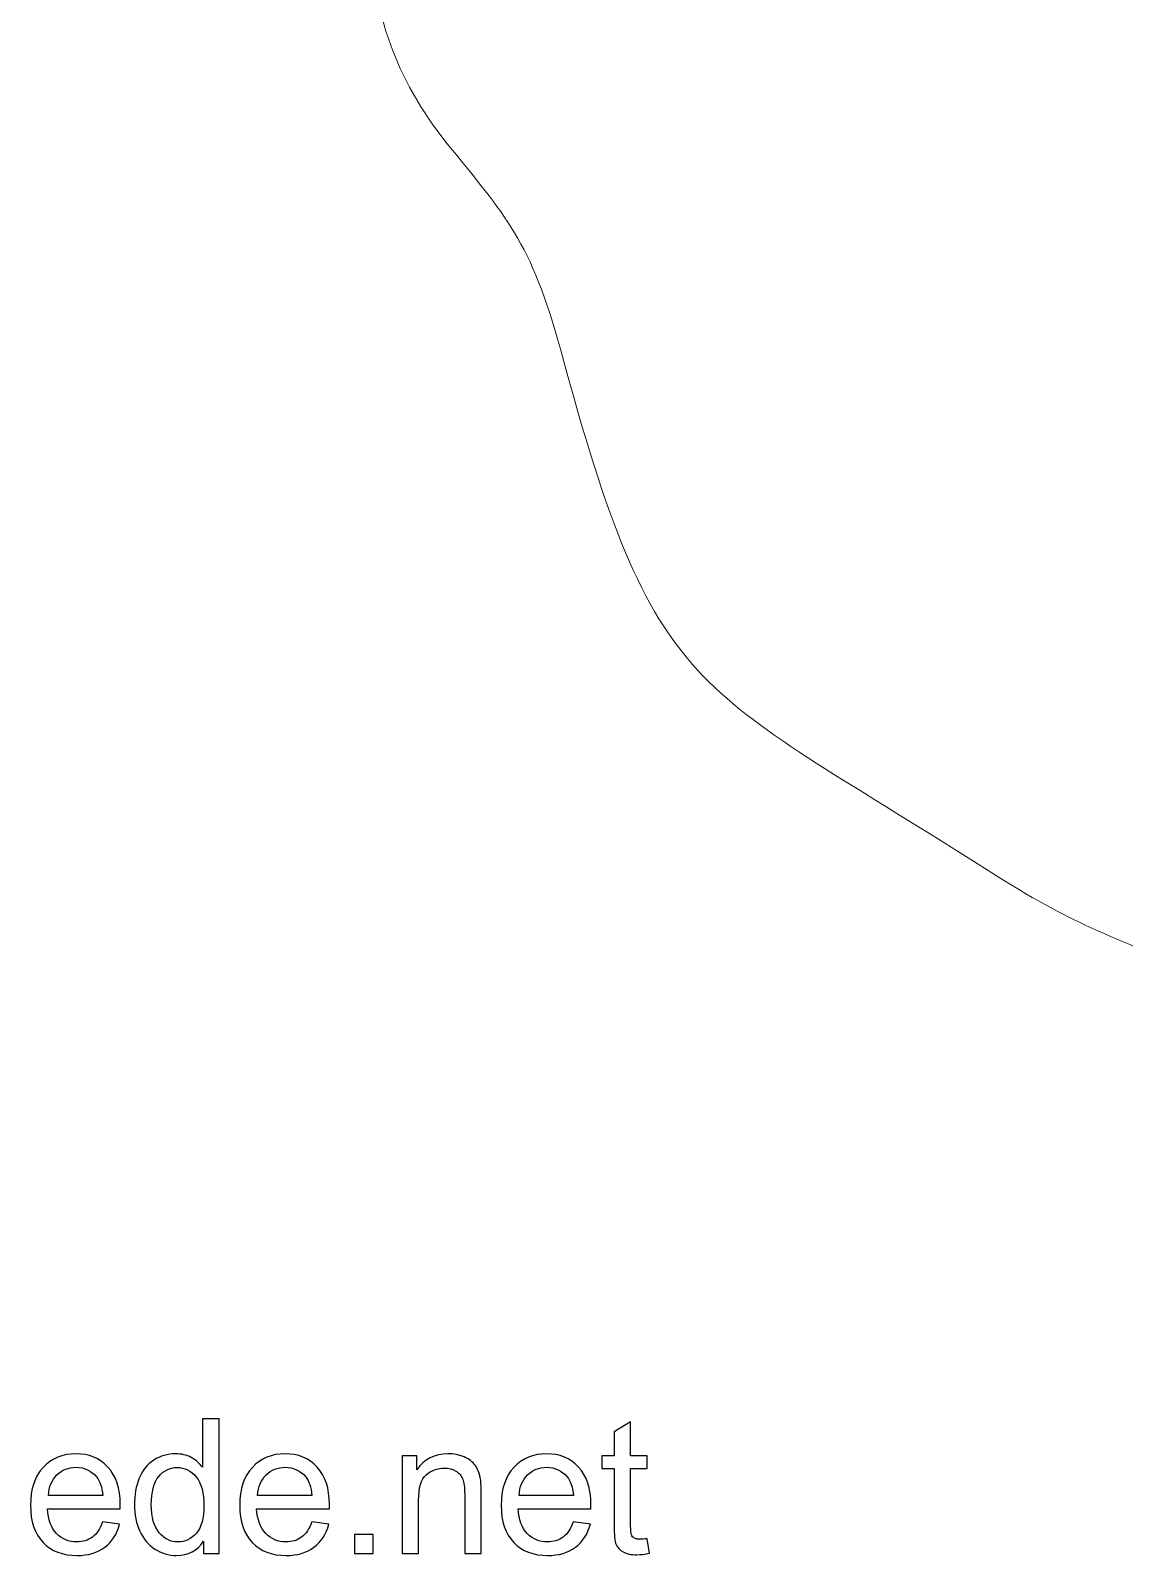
# Model space of a CAD drawing. Header units: millimetres. Extents: x -870 to 610, y 34 to 322.
# Drawn here: x 16.2 to 65.4, y 41.7 to 110.4 of the extents above; entities that cross this region are included whole.
import ezdxf

# ---------------------------------------------------------------- set-up
doc = ezdxf.new("R2010")
doc.units = ezdxf.units.MM
doc.header["$MEASUREMENT"] = 0
doc.layers.add('Layer 1', color=7, linetype='Continuous')

msp = doc.modelspace()

# ---------------------------------------------------------------- linework, layer by layer
at = {"layer": 'Layer 1', "lineweight": 18}
msp.add_open_spline([(133.8057, 133.6038), (133.121, 123.3013), (127.6995, 116.2765), (127.895, 106.8042), (127.895, 106.8042), (127.0567, 111.1114), (126.2748, 115.1675), (125.4636, 119.7073), (125.4636, 119.7073), (124.9622, 122.5121), (124.8176, 124.8404), (125.7139, 127.5812), (125.7139, 127.5812), (129.0024, 137.6385), (127.9985, 133.9512), (123.4723, 137.3941), (123.4723, 137.3941), (118.0443, 141.5227), (120.804, 146.5144), (121.2026, 152.3078), (121.2026, 152.3078), (121.5696, 157.6448), (118.3523, 164.5584), (118.0351, 174.191), (118.0351, 174.191), (117.6152, 186.9462), (120.2991, 190.7335), (122.064, 200.7011), (122.064, 200.7011), (122.2436, 201.7148), (122.2743, 202.5724), (122.4224, 203.2849), (122.4224, 203.2849), (122.4224, 203.2849), (122.4224, 203.2849), (122.4224, 203.2849), (122.4224, 203.2849), (122.4224, 203.2849), (123.111, 213.3631), (123.111, 213.3631), (123.111, 213.3631), (123.111, 213.3631), (121.2847, 223.0508), (121.2847, 223.0508), (121.2847, 223.0508), (121.2847, 223.0508), (117.9197, 236.632), (117.9197, 236.632), (117.9197, 236.632), (117.9197, 236.632), (116.4084, 242.2832), (116.4084, 242.2832), (116.4084, 242.2832), (116.4084, 242.2832), (113.0986, 254.09), (113.0986, 254.09), (113.0986, 254.09), (113.0986, 254.09), (109.8183, 263.8311), (109.8183, 263.8311), (109.8183, 263.8311), (109.8183, 263.8311), (108.6822, 267.3011), (108.6822, 267.3011), (108.6822, 267.3011), (108.6822, 267.3011), (105.7622, 275.524), (105.7622, 275.524), (105.7622, 275.524), (105.7263, 275.5242), (105.6907, 275.5246), (105.6555, 275.5255), (105.6555, 275.5255), (105.6555, 275.5255), (105.1626, 277.2123), (105.1626, 277.2123), (105.1626, 277.2123), (105.1626, 277.2123), (101.5348, 285.9051), (101.5348, 285.9051), (101.5348, 285.9051), (101.5348, 285.9051), (98.4409, 292.7057), (98.4409, 292.7057), (98.4409, 292.7057), (98.4409, 292.7057), (92.8967, 301.967), (92.8967, 301.967), (92.8967, 301.967), (87.7276, 308.1463), (92.8363, 311.4722), (80.5221, 310.8525), (80.5221, 310.8525), (76.1011, 310.6303), (71.9543, 310.1633), (68.1997, 308.9665), (68.1997, 308.9665), (59.5899, 306.2226), (56.0951, 302.8495), (51.5502, 297.3823), (51.5502, 297.3823), (47.3534, 292.334), (43.6603, 285.9762), (41.3244, 279.0347), (41.3244, 279.0347), (40.0211, 275.1621), (40.0182, 270.969), (39.7166, 266.6353), (39.7166, 266.6353), (39.7166, 266.6353), (36.1379, 241.8227), (36.1379, 241.8227), (36.1379, 241.8227), (35.3629, 237.4513), (34.0342, 234.3291), (33.137, 230.4496), (33.137, 230.4496), (31.8234, 224.7698), (36.6872, 224.9655), (34.425, 219.232), (34.425, 219.232), (32.6054, 214.6209), (31.4592, 214.1521), (32.8702, 208.1014), (32.8702, 208.1014), (35.176, 198.2126), (37.7958, 197.5994), (33.5698, 184.4262), (33.5698, 184.4262), (30.6848, 175.4336), (23.0211, 146.9372), (25.065, 137.0462), (25.065, 137.0462), (26.2399, 131.3612), (28.6308, 132.162), (30.9376, 128.8417), (30.9376, 128.8417), (34.7142, 123.406), (27.6314, 114.3626), (34.9407, 105.3242), (34.9407, 105.3242), (37.5355, 102.1153), (38.7209, 100.9283), (40.0488, 96.0215), (40.0488, 96.0215), (44.3195, 80.2401), (45.8876, 81.1332), (59.1211, 72.696), (59.1211, 72.696), (62.7684, 70.3709), (64.4222, 69.7153), (68.8675, 67.9955), (68.8675, 67.9955), (72.4486, 66.6101), (74.8467, 64.5661), (77.6769, 62.6516), (77.6769, 62.6516), (83.7224, 58.5625), (84.1678, 62.5717), (89.3413, 61.757), (89.3413, 61.757), (92.7521, 61.2198), (95.4666, 56.8343), (98.8747, 56.928), (98.8747, 56.928), (104.6176, 57.0859), (102.3762, 65.5052), (102.6145, 67.046), (102.6145, 67.046), (116.5669, 68.6046), (115.3039, 64.538), (129.1999, 72.1951), (129.1999, 72.1951), (133.1096, 71.6874), (135.3204, 72.6915), (139.9653, 71.244), (139.9653, 71.244), (148.017, 68.7348), (146.7535, 59.6511), (153.9033, 61.6847), (153.9033, 61.6847), (157.7063, 62.7666), (159.1087, 73.0302), (168.8055, 82.085), (168.8055, 82.085), (172.8457, 85.858), (175.7182, 90.5377), (179.7395, 94.4376), (179.7395, 94.4376), (184.3256, 98.8853), (188.0767, 99.5664), (191.1067, 106.7081), (191.1067, 106.7081), (192.4109, 109.7821), (193.4734, 111.8888), (195.0989, 114.7254), (195.0989, 114.7254), (196.8085, 117.7083), (198.033, 119.2277), (199.4898, 121.9972), (199.4898, 121.9972), (205.2761, 132.9991), (208.3036, 146.3755), (204.6388, 159.9483), (204.6388, 159.9483), (202.9522, 166.1941), (200.777, 171.9294), (199.708, 178.5937), (199.708, 178.5937), (196.656, 197.6192), (200.9448, 225.7342), (201.7049, 245.4792), (201.7049, 245.4792), (201.9907, 252.9054), (202.7041, 260.0579), (203.2337, 267.3389), (203.2337, 267.3389), (204.5508, 283.4768), (204.8241, 283.3313), (191.3004, 293.2873), (191.3004, 293.2873), (187.2158, 296.2943), (185.5594, 297.03), (180.7008, 297.7854), (180.7008, 297.7854), (179.2814, 298.006), (172.4558, 297.4143), (171.5516, 296.5829), (171.5516, 296.5829), (169.243, 294.4589), (170.6593, 294.8766), (173.7447, 293.6929), (173.7447, 293.6929), (175.7787, 292.9124), (177.4765, 292.1867), (179.4354, 291.2309), (179.4354, 291.2309), (178.621, 286.3127), (177.293, 283.7617), (177.1629, 278.5891), (177.1629, 278.5891), (177.0985, 276.0263), (176.8979, 273.4509), (176.805, 270.8818), (176.805, 270.8818), (176.4097, 256.4674), (176.0176, 251.5349), (170.9754, 237.8622), (170.9754, 237.8622), (169.191, 233.0238), (167.6179, 230.2569), (166.3034, 224.9022), (166.3034, 224.9022), (165.439, 221.381), (163.665, 217.1255), (162.5909, 213.3083), (162.5909, 213.3083), (161.9349, 210.9771), (159.3399, 206.8672), (158.1264, 204.425), (158.1264, 204.425), (156.1472, 200.4416), (151.4544, 193.7649), (150.4613, 190.2605), (150.4613, 190.2605), (150.525, 190.188), (142.3183, 169.6964), (141.8086, 168.2593), (141.8086, 168.2593), (137.7783, 156.8928), (134.7469, 145.6714), (133.8057, 133.6038)], degree=3, knots=[0, 0, 0, 0, 0.0144928, 0.0144928, 0.0144928, 0.0144928, 0.0289855, 0.0289855, 0.0289855, 0.0289855, 0.0434783, 0.0434783, 0.0434783, 0.0434783, 0.057971, 0.057971, 0.057971, 0.057971, 0.0724638, 0.0724638, 0.0724638, 0.0724638, 0.0869565, 0.0869565, 0.0869565, 0.0869565, 0.1014493, 0.1014493, 0.1014493, 0.1014493, 0.115942, 0.115942, 0.115942, 0.115942, 0.1304348, 0.1304348, 0.1304348, 0.1304348, 0.1449275, 0.1449275, 0.1449275, 0.1449275, 0.1594203, 0.1594203, 0.1594203, 0.1594203, 0.173913, 0.173913, 0.173913, 0.173913, 0.1884058, 0.1884058, 0.1884058, 0.1884058, 0.2028986, 0.2028986, 0.2028986, 0.2028986, 0.2173913, 0.2173913, 0.2173913, 0.2173913, 0.2318841, 0.2318841, 0.2318841, 0.2318841, 0.2463768, 0.2463768, 0.2463768, 0.2463768, 0.2608696, 0.2608696, 0.2608696, 0.2608696, 0.2753623, 0.2753623, 0.2753623, 0.2753623, 0.2898551, 0.2898551, 0.2898551, 0.2898551, 0.3043478, 0.3043478, 0.3043478, 0.3043478, 0.3188406, 0.3188406, 0.3188406, 0.3188406, 0.3333333, 0.3333333, 0.3333333, 0.3333333, 0.3478261, 0.3478261, 0.3478261, 0.3478261, 0.3623188, 0.3623188, 0.3623188, 0.3623188, 0.3768116, 0.3768116, 0.3768116, 0.3768116, 0.3913043, 0.3913043, 0.3913043, 0.3913043, 0.4057971, 0.4057971, 0.4057971, 0.4057971, 0.4202899, 0.4202899, 0.4202899, 0.4202899, 0.4347826, 0.4347826, 0.4347826, 0.4347826, 0.4492754, 0.4492754, 0.4492754, 0.4492754, 0.4637681, 0.4637681, 0.4637681, 0.4637681, 0.4782609, 0.4782609, 0.4782609, 0.4782609, 0.4927536, 0.4927536, 0.4927536, 0.4927536, 0.5072464, 0.5072464, 0.5072464, 0.5072464, 0.5217391, 0.5217391, 0.5217391, 0.5217391, 0.5362319, 0.5362319, 0.5362319, 0.5362319, 0.5507246, 0.5507246, 0.5507246, 0.5507246, 0.5652174, 0.5652174, 0.5652174, 0.5652174, 0.5797101, 0.5797101, 0.5797101, 0.5797101, 0.5942029, 0.5942029, 0.5942029, 0.5942029, 0.6086957, 0.6086957, 0.6086957, 0.6086957, 0.6231884, 0.6231884, 0.6231884, 0.6231884, 0.6376812, 0.6376812, 0.6376812, 0.6376812, 0.6521739, 0.6521739, 0.6521739, 0.6521739, 0.6666667, 0.6666667, 0.6666667, 0.6666667, 0.6811594, 0.6811594, 0.6811594, 0.6811594, 0.6956522, 0.6956522, 0.6956522, 0.6956522, 0.7101449, 0.7101449, 0.7101449, 0.7101449, 0.7246377, 0.7246377, 0.7246377, 0.7246377, 0.7391304, 0.7391304, 0.7391304, 0.7391304, 0.7536232, 0.7536232, 0.7536232, 0.7536232, 0.7681159, 0.7681159, 0.7681159, 0.7681159, 0.7826087, 0.7826087, 0.7826087, 0.7826087, 0.7971014, 0.7971014, 0.7971014, 0.7971014, 0.8115942, 0.8115942, 0.8115942, 0.8115942, 0.826087, 0.826087, 0.826087, 0.826087, 0.8405797, 0.8405797, 0.8405797, 0.8405797, 0.8550725, 0.8550725, 0.8550725, 0.8550725, 0.8695652, 0.8695652, 0.8695652, 0.8695652, 0.884058, 0.884058, 0.884058, 0.884058, 0.8985507, 0.8985507, 0.8985507, 0.8985507, 0.9130435, 0.9130435, 0.9130435, 0.9130435, 0.9275362, 0.9275362, 0.9275362, 0.9275362, 0.942029, 0.942029, 0.942029, 0.942029, 0.9565217, 0.9565217, 0.9565217, 0.9565217, 0.9710145, 0.9710145, 0.9710145, 0.9710145, 1, 1, 1, 1], dxfattribs=at)
at = {"layer": 'Layer 1', "color": 7}
for points, knots in [([(23.9724, 41.8337), (23.9724, 41.8337), (23.9724, 42.3911), (23.9724, 42.3911), (23.9724, 42.3911), (23.6945, 41.9579), (23.2852, 41.7406), (22.7448, 41.7406), (22.7448, 41.7406), (22.3948, 41.7406), (22.0731, 41.8365), (21.781, 42.0298), (21.781, 42.0298), (21.4875, 42.2218), (21.2603, 42.4913), (21.098, 42.8356), (21.098, 42.8356), (20.9371, 43.1813), (20.8567, 43.5778), (20.8567, 44.0266), (20.8567, 44.0266), (20.8567, 44.464), (20.9301, 44.8605), (21.0754, 45.2176), (21.0754, 45.2176), (21.2222, 45.5732), (21.4409, 45.8469), (21.733, 46.036), (21.733, 46.036), (22.0237, 46.2265), (22.3511, 46.3211), (22.7109, 46.3211), (22.7109, 46.3211), (22.9762, 46.3211), (23.2119, 46.2646), (23.4179, 46.1531), (23.4179, 46.1531), (23.6239, 46.0416), (23.7918, 45.8949), (23.9216, 45.7157), (23.9216, 45.7157), (23.9216, 45.7157), (23.9216, 47.8959), (23.9216, 47.8959), (23.9216, 47.8959), (23.9216, 47.8959), (24.6667, 47.8959), (24.6667, 47.8959), (24.6667, 47.8959), (24.6667, 47.8959), (24.6667, 41.8337), (24.6667, 41.8337), (24.6667, 41.8337), (24.6667, 41.8337), (23.9724, 41.8337), (23.9724, 41.8337)], [0, 0, 0, 0, 0.0666667, 0.0666667, 0.0666667, 0.0666667, 0.1333333, 0.1333333, 0.1333333, 0.1333333, 0.2, 0.2, 0.2, 0.2, 0.2666667, 0.2666667, 0.2666667, 0.2666667, 0.3333333, 0.3333333, 0.3333333, 0.3333333, 0.4, 0.4, 0.4, 0.4, 0.4666667, 0.4666667, 0.4666667, 0.4666667, 0.5333333, 0.5333333, 0.5333333, 0.5333333, 0.6, 0.6, 0.6, 0.6, 0.6666667, 0.6666667, 0.6666667, 0.6666667, 0.7333333, 0.7333333, 0.7333333, 0.7333333, 0.8, 0.8, 0.8, 0.8, 0.8666667, 0.8666667, 0.8666667, 0.8666667, 1, 1, 1, 1]), ([(43.9411, 42.4983), (43.9411, 42.4983), (44.0427, 41.8408), (44.0427, 41.8408), (44.0427, 41.8408), (43.8339, 41.797), (43.6462, 41.7744), (43.4825, 41.7744), (43.4825, 41.7744), (43.213, 41.7744), (43.0042, 41.8168), (42.8546, 41.9028), (42.8546, 41.9028), (42.7064, 41.9889), (42.602, 42.1004), (42.5413, 42.2401), (42.5413, 42.2401), (42.4806, 42.3798), (42.451, 42.6733), (42.451, 43.1206), (42.451, 43.1206), (42.451, 43.1206), (42.451, 45.6522), (42.451, 45.6522), (42.451, 45.6522), (42.451, 45.6522), (41.9007, 45.6522), (41.9007, 45.6522), (41.9007, 45.6522), (41.9007, 45.6522), (41.9007, 46.2279), (41.9007, 46.2279), (41.9007, 46.2279), (41.9007, 46.2279), (42.451, 46.2279), (42.451, 46.2279), (42.451, 46.2279), (42.451, 46.2279), (42.451, 47.3145), (42.451, 47.3145), (42.451, 47.3145), (42.451, 47.3145), (43.1961, 47.7618), (43.1961, 47.7618), (43.1961, 47.7618), (43.1961, 47.7618), (43.1961, 46.2279), (43.1961, 46.2279), (43.1961, 46.2279), (43.1961, 46.2279), (43.9411, 46.2279), (43.9411, 46.2279), (43.9411, 46.2279), (43.9411, 46.2279), (43.9411, 45.6522), (43.9411, 45.6522), (43.9411, 45.6522), (43.9411, 45.6522), (43.1961, 45.6522), (43.1961, 45.6522), (43.1961, 45.6522), (43.1961, 45.6522), (43.1961, 43.0783), (43.1961, 43.0783), (43.1961, 43.0783), (43.1961, 42.8652), (43.2088, 42.7283), (43.2356, 42.6677), (43.2356, 42.6677), (43.261, 42.607), (43.3033, 42.559), (43.3626, 42.5223), (43.3626, 42.5223), (43.4219, 42.487), (43.5065, 42.4687), (43.6166, 42.4687), (43.6166, 42.4687), (43.6984, 42.4687), (43.8071, 42.4786), (43.9411, 42.4983)], [0, 0, 0, 0, 0.047619, 0.047619, 0.047619, 0.047619, 0.0952381, 0.0952381, 0.0952381, 0.0952381, 0.1428571, 0.1428571, 0.1428571, 0.1428571, 0.1904762, 0.1904762, 0.1904762, 0.1904762, 0.2380952, 0.2380952, 0.2380952, 0.2380952, 0.2857143, 0.2857143, 0.2857143, 0.2857143, 0.3333333, 0.3333333, 0.3333333, 0.3333333, 0.3809524, 0.3809524, 0.3809524, 0.3809524, 0.4285714, 0.4285714, 0.4285714, 0.4285714, 0.4761905, 0.4761905, 0.4761905, 0.4761905, 0.5238095, 0.5238095, 0.5238095, 0.5238095, 0.5714286, 0.5714286, 0.5714286, 0.5714286, 0.6190476, 0.6190476, 0.6190476, 0.6190476, 0.6666667, 0.6666667, 0.6666667, 0.6666667, 0.7142857, 0.7142857, 0.7142857, 0.7142857, 0.7619048, 0.7619048, 0.7619048, 0.7619048, 0.8095238, 0.8095238, 0.8095238, 0.8095238, 0.8571429, 0.8571429, 0.8571429, 0.8571429, 0.9047619, 0.9047619, 0.9047619, 0.9047619, 1, 1, 1, 1]), ([(19.4244, 43.2561), (19.4244, 43.2561), (20.1949, 43.1545), (20.1949, 43.1545), (20.1949, 43.1545), (20.0749, 42.7072), (19.8506, 42.3586), (19.5232, 42.1117), (19.5232, 42.1117), (19.1958, 41.8647), (18.7781, 41.7406), (18.2687, 41.7406), (18.2687, 41.7406), (17.6281, 41.7406), (17.1201, 41.9381), (16.7447, 42.3332), (16.7447, 42.3332), (16.3693, 42.7269), (16.1817, 43.2815), (16.1817, 43.9941), (16.1817, 43.9941), (16.1817, 44.7307), (16.3708, 45.3036), (16.7503, 45.71), (16.7503, 45.71), (17.1299, 46.1179), (17.6224, 46.3211), (18.2278, 46.3211), (18.2278, 46.3211), (18.8134, 46.3211), (19.2918, 46.1221), (19.6629, 45.7227), (19.6629, 45.7227), (20.034, 45.3234), (20.2203, 44.7618), (20.2203, 44.0379), (20.2203, 44.0379), (20.2203, 43.9941), (20.2189, 43.9278), (20.2161, 43.8403), (20.2161, 43.8403), (20.2161, 43.8403), (16.9437, 43.8403), (16.9437, 43.8403), (16.9437, 43.8403), (16.9719, 43.3591), (17.1074, 42.9894), (17.3529, 42.734), (17.3529, 42.734), (17.597, 42.4786), (17.9032, 42.3502), (18.2687, 42.3502), (18.2687, 42.3502), (18.5411, 42.3502), (18.7739, 42.4221), (18.9658, 42.5661), (18.9658, 42.5661), (19.1591, 42.71), (19.3115, 42.94), (19.4244, 43.2561)], [0, 0, 0, 0, 0.0625, 0.0625, 0.0625, 0.0625, 0.125, 0.125, 0.125, 0.125, 0.1875, 0.1875, 0.1875, 0.1875, 0.25, 0.25, 0.25, 0.25, 0.3125, 0.3125, 0.3125, 0.3125, 0.375, 0.375, 0.375, 0.375, 0.4375, 0.4375, 0.4375, 0.4375, 0.5, 0.5, 0.5, 0.5, 0.5625, 0.5625, 0.5625, 0.5625, 0.625, 0.625, 0.625, 0.625, 0.6875, 0.6875, 0.6875, 0.6875, 0.75, 0.75, 0.75, 0.75, 0.8125, 0.8125, 0.8125, 0.8125, 0.875, 0.875, 0.875, 0.875, 1, 1, 1, 1]), ([(28.8422, 43.2561), (28.8422, 43.2561), (29.6127, 43.1545), (29.6127, 43.1545), (29.6127, 43.1545), (29.4927, 42.7072), (29.2684, 42.3586), (28.941, 42.1117), (28.941, 42.1117), (28.6136, 41.8647), (28.1959, 41.7406), (27.6865, 41.7406), (27.6865, 41.7406), (27.0459, 41.7406), (26.5379, 41.9381), (26.1625, 42.3332), (26.1625, 42.3332), (25.7871, 42.7269), (25.5995, 43.2815), (25.5995, 43.9941), (25.5995, 43.9941), (25.5995, 44.7307), (25.7886, 45.3036), (26.1681, 45.71), (26.1681, 45.71), (26.5477, 46.1179), (27.0402, 46.3211), (27.6456, 46.3211), (27.6456, 46.3211), (28.2312, 46.3211), (28.7096, 46.1221), (29.0807, 45.7227), (29.0807, 45.7227), (29.4518, 45.3234), (29.6381, 44.7618), (29.6381, 44.0379), (29.6381, 44.0379), (29.6381, 43.9941), (29.6367, 43.9278), (29.6339, 43.8403), (29.6339, 43.8403), (29.6339, 43.8403), (26.3615, 43.8403), (26.3615, 43.8403), (26.3615, 43.8403), (26.3897, 43.3591), (26.5252, 42.9894), (26.7707, 42.734), (26.7707, 42.734), (27.0148, 42.4786), (27.321, 42.3502), (27.6865, 42.3502), (27.6865, 42.3502), (27.9589, 42.3502), (28.1917, 42.4221), (28.3836, 42.5661), (28.3836, 42.5661), (28.5769, 42.71), (28.7293, 42.94), (28.8422, 43.2561)], [0, 0, 0, 0, 0.0625, 0.0625, 0.0625, 0.0625, 0.125, 0.125, 0.125, 0.125, 0.1875, 0.1875, 0.1875, 0.1875, 0.25, 0.25, 0.25, 0.25, 0.3125, 0.3125, 0.3125, 0.3125, 0.375, 0.375, 0.375, 0.375, 0.4375, 0.4375, 0.4375, 0.4375, 0.5, 0.5, 0.5, 0.5, 0.5625, 0.5625, 0.5625, 0.5625, 0.625, 0.625, 0.625, 0.625, 0.6875, 0.6875, 0.6875, 0.6875, 0.75, 0.75, 0.75, 0.75, 0.8125, 0.8125, 0.8125, 0.8125, 0.875, 0.875, 0.875, 0.875, 1, 1, 1, 1]), ([(32.9062, 41.8337), (32.9062, 41.8337), (32.9062, 46.2279), (32.9062, 46.2279), (32.9062, 46.2279), (32.9062, 46.2279), (33.5751, 46.2279), (33.5751, 46.2279), (33.5751, 46.2279), (33.5751, 46.2279), (33.5751, 45.6042), (33.5751, 45.6042), (33.5751, 45.6042), (33.8968, 46.0826), (34.3625, 46.3211), (34.9707, 46.3211), (34.9707, 46.3211), (35.236, 46.3211), (35.4787, 46.2731), (35.7002, 46.1785), (35.7002, 46.1785), (35.9218, 46.084), (36.0883, 45.9584), (36.1983, 45.8046), (36.1983, 45.8046), (36.3084, 45.6508), (36.386, 45.4673), (36.4298, 45.2557), (36.4298, 45.2557), (36.4566, 45.1174), (36.4707, 44.8761), (36.4707, 44.5318), (36.4707, 44.5318), (36.4707, 44.5318), (36.4707, 41.8337), (36.4707, 41.8337), (36.4707, 41.8337), (36.4707, 41.8337), (35.7256, 41.8337), (35.7256, 41.8337), (35.7256, 41.8337), (35.7256, 41.8337), (35.7256, 44.5035), (35.7256, 44.5035), (35.7256, 44.5035), (35.7256, 44.8069), (35.6974, 45.0341), (35.6395, 45.1837), (35.6395, 45.1837), (35.5817, 45.3333), (35.4787, 45.4532), (35.3319, 45.5435), (35.3319, 45.5435), (35.1852, 45.6324), (35.0116, 45.6776), (34.814, 45.6776), (34.814, 45.6776), (34.4979, 45.6776), (34.2256, 45.5774), (33.9956, 45.3756), (33.9956, 45.3756), (33.7656, 45.1752), (33.6513, 44.7928), (33.6513, 44.2312), (33.6513, 44.2312), (33.6513, 44.2312), (33.6513, 41.8337), (33.6513, 41.8337), (33.6513, 41.8337), (33.6513, 41.8337), (32.9062, 41.8337), (32.9062, 41.8337)], [0, 0, 0, 0, 0.0526316, 0.0526316, 0.0526316, 0.0526316, 0.1052632, 0.1052632, 0.1052632, 0.1052632, 0.1578947, 0.1578947, 0.1578947, 0.1578947, 0.2105263, 0.2105263, 0.2105263, 0.2105263, 0.2631579, 0.2631579, 0.2631579, 0.2631579, 0.3157895, 0.3157895, 0.3157895, 0.3157895, 0.3684211, 0.3684211, 0.3684211, 0.3684211, 0.4210526, 0.4210526, 0.4210526, 0.4210526, 0.4736842, 0.4736842, 0.4736842, 0.4736842, 0.5263158, 0.5263158, 0.5263158, 0.5263158, 0.5789474, 0.5789474, 0.5789474, 0.5789474, 0.6315789, 0.6315789, 0.6315789, 0.6315789, 0.6842105, 0.6842105, 0.6842105, 0.6842105, 0.7368421, 0.7368421, 0.7368421, 0.7368421, 0.7894737, 0.7894737, 0.7894737, 0.7894737, 0.8421053, 0.8421053, 0.8421053, 0.8421053, 0.8947368, 0.8947368, 0.8947368, 0.8947368, 1, 1, 1, 1]), ([(40.6123, 43.2561), (40.6123, 43.2561), (41.3828, 43.1545), (41.3828, 43.1545), (41.3828, 43.1545), (41.2628, 42.7072), (41.0385, 42.3586), (40.7111, 42.1117), (40.7111, 42.1117), (40.3837, 41.8647), (39.966, 41.7406), (39.4566, 41.7406), (39.4566, 41.7406), (38.816, 41.7406), (38.308, 41.9381), (37.9326, 42.3332), (37.9326, 42.3332), (37.5572, 42.7269), (37.3696, 43.2815), (37.3696, 43.9941), (37.3696, 43.9941), (37.3696, 44.7307), (37.5587, 45.3036), (37.9382, 45.71), (37.9382, 45.71), (38.3178, 46.1179), (38.8103, 46.3211), (39.4157, 46.3211), (39.4157, 46.3211), (40.0013, 46.3211), (40.4797, 46.1221), (40.8508, 45.7227), (40.8508, 45.7227), (41.2219, 45.3234), (41.4082, 44.7618), (41.4082, 44.0379), (41.4082, 44.0379), (41.4082, 43.9941), (41.4068, 43.9278), (41.404, 43.8403), (41.404, 43.8403), (41.404, 43.8403), (38.1316, 43.8403), (38.1316, 43.8403), (38.1316, 43.8403), (38.1598, 43.3591), (38.2953, 42.9894), (38.5408, 42.734), (38.5408, 42.734), (38.7849, 42.4786), (39.0911, 42.3502), (39.4566, 42.3502), (39.4566, 42.3502), (39.729, 42.3502), (39.9618, 42.4221), (40.1537, 42.5661), (40.1537, 42.5661), (40.347, 42.71), (40.4994, 42.94), (40.6123, 43.2561)], [0, 0, 0, 0, 0.0625, 0.0625, 0.0625, 0.0625, 0.125, 0.125, 0.125, 0.125, 0.1875, 0.1875, 0.1875, 0.1875, 0.25, 0.25, 0.25, 0.25, 0.3125, 0.3125, 0.3125, 0.3125, 0.375, 0.375, 0.375, 0.375, 0.4375, 0.4375, 0.4375, 0.4375, 0.5, 0.5, 0.5, 0.5, 0.5625, 0.5625, 0.5625, 0.5625, 0.625, 0.625, 0.625, 0.625, 0.6875, 0.6875, 0.6875, 0.6875, 0.75, 0.75, 0.75, 0.75, 0.8125, 0.8125, 0.8125, 0.8125, 0.875, 0.875, 0.875, 0.875, 1, 1, 1, 1]), ([(16.986, 44.4499), (16.986, 44.4499), (19.4329, 44.4499), (19.4329, 44.4499), (19.4329, 44.4499), (19.4004, 44.8196), (19.3059, 45.0962), (19.1521, 45.2811), (19.1521, 45.2811), (18.9164, 45.5675), (18.6088, 45.7114), (18.232, 45.7114), (18.232, 45.7114), (17.8905, 45.7114), (17.6041, 45.5971), (17.3712, 45.3685), (17.3712, 45.3685), (17.1398, 45.1399), (17.0114, 44.8337), (16.986, 44.4499)], [0, 0, 0, 0, 0.1666667, 0.1666667, 0.1666667, 0.1666667, 0.3333333, 0.3333333, 0.3333333, 0.3333333, 0.5, 0.5, 0.5, 0.5, 0.6666667, 0.6666667, 0.6666667, 0.6666667, 1, 1, 1, 1]), ([(21.6187, 44.0252), (21.6187, 43.4635), (21.7372, 43.0444), (21.9757, 42.7664), (21.9757, 42.7664), (22.2128, 42.4885), (22.4936, 42.3502), (22.8167, 42.3502), (22.8167, 42.3502), (23.1427, 42.3502), (23.4193, 42.4828), (23.6479, 42.7481), (23.6479, 42.7481), (23.8751, 43.0134), (23.9894, 43.4184), (23.9894, 43.9631), (23.9894, 43.9631), (23.9894, 44.5614), (23.8737, 45.0017), (23.6408, 45.2825), (23.6408, 45.2825), (23.4094, 45.5633), (23.123, 45.703), (22.7829, 45.703), (22.7829, 45.703), (22.4513, 45.703), (22.1747, 45.5689), (21.9517, 45.2994), (21.9517, 45.2994), (21.7302, 45.0299), (21.6187, 44.6051), (21.6187, 44.0252)], [0, 0, 0, 0, 0.1111111, 0.1111111, 0.1111111, 0.1111111, 0.2222222, 0.2222222, 0.2222222, 0.2222222, 0.3333333, 0.3333333, 0.3333333, 0.3333333, 0.4444444, 0.4444444, 0.4444444, 0.4444444, 0.5555556, 0.5555556, 0.5555556, 0.5555556, 0.6666667, 0.6666667, 0.6666667, 0.6666667, 0.7777778, 0.7777778, 0.7777778, 0.7777778, 1, 1, 1, 1]), ([(26.4038, 44.4499), (26.4038, 44.4499), (28.8507, 44.4499), (28.8507, 44.4499), (28.8507, 44.4499), (28.8182, 44.8196), (28.7237, 45.0962), (28.5699, 45.2811), (28.5699, 45.2811), (28.3342, 45.5675), (28.0266, 45.7114), (27.6498, 45.7114), (27.6498, 45.7114), (27.3083, 45.7114), (27.0219, 45.5971), (26.789, 45.3685), (26.789, 45.3685), (26.5576, 45.1399), (26.4292, 44.8337), (26.4038, 44.4499)], [0, 0, 0, 0, 0.1666667, 0.1666667, 0.1666667, 0.1666667, 0.3333333, 0.3333333, 0.3333333, 0.3333333, 0.5, 0.5, 0.5, 0.5, 0.6666667, 0.6666667, 0.6666667, 0.6666667, 1, 1, 1, 1]), ([(38.1739, 44.4499), (38.1739, 44.4499), (40.6208, 44.4499), (40.6208, 44.4499), (40.6208, 44.4499), (40.5883, 44.8196), (40.4938, 45.0962), (40.34, 45.2811), (40.34, 45.2811), (40.1043, 45.5675), (39.7967, 45.7114), (39.4199, 45.7114), (39.4199, 45.7114), (39.0784, 45.7114), (38.792, 45.5971), (38.5591, 45.3685), (38.5591, 45.3685), (38.3277, 45.1399), (38.1993, 44.8337), (38.1739, 44.4499)], [0, 0, 0, 0, 0.1666667, 0.1666667, 0.1666667, 0.1666667, 0.3333333, 0.3333333, 0.3333333, 0.3333333, 0.5, 0.5, 0.5, 0.5, 0.6666667, 0.6666667, 0.6666667, 0.6666667, 1, 1, 1, 1]), ([(30.7656, 41.8337), (30.7656, 41.8337), (30.7656, 42.6804), (30.7656, 42.6804), (30.7656, 42.6804), (30.7656, 42.6804), (31.6122, 42.6804), (31.6122, 42.6804), (31.6122, 42.6804), (31.6122, 42.6804), (31.6122, 41.8337), (31.6122, 41.8337), (31.6122, 41.8337), (31.6122, 41.8337), (30.7656, 41.8337), (30.7656, 41.8337)], [0, 0, 0, 0, 0.2, 0.2, 0.2, 0.2, 0.4, 0.4, 0.4, 0.4, 0.6, 0.6, 0.6, 0.6, 1, 1, 1, 1])]:
    msp.add_open_spline(points, degree=3, knots=knots, dxfattribs=at)

doc.saveas('drawing.dxf')
